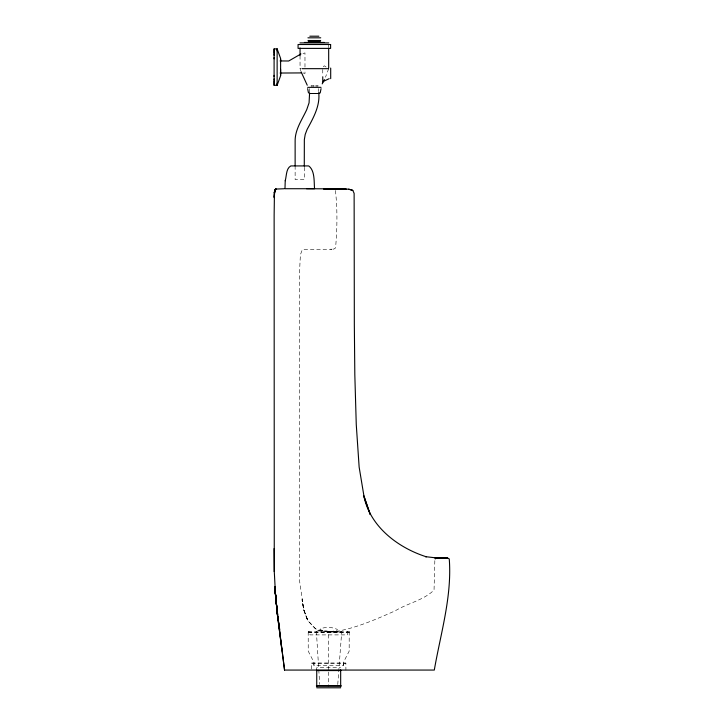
<?xml version="1.0" encoding="UTF-8"?>
<svg xmlns="http://www.w3.org/2000/svg" width="724" height="724" viewBox="0 0 724 724"><rect width="100%" height="100%" fill="white"/><g stroke="black" fill="none" stroke-linecap="round" stroke-linejoin="round"><path stroke-width="0.54" stroke-dasharray="3.62 2.71" d="M311.51 669.112L311.537 663.112L345.873 663.112L345.909 670.107M343.837 663.103L343.429 665.501L313.981 665.501L313.945 662.324L308.243 651.148L308.198 632.586L311.266 632.468L308.27 632.414L308.27 631.355M309.275 93.324L319.356 93.324M343.429 665.501L343.466 662.324L349.167 651.148L349.212 632.586L346.144 632.468L349.185 632.414L349.14 631.355M316.605 670.505L316.741 667.673L340.669 667.673M434.834 560.666L434.047 590.051C423.603 600.305 407.603 603.228 395.241 610.812C373.919 620.26 352.235 629.88 328.832 632.505M337.755 684.479L341.737 631.382M347.547 631.355L347.475 634.894L309.935 634.894L309.899 631.364M328.678 68.671L325.483 77.215M323.23 66.689L324.361 65.794L326.298 67.16M302.967 53.522L304.976 52.924L304.976 67.214M309.827 93.324L314.741 93.324M310.759 93.324L315.139 93.324M311.691 93.324L315.528 93.324M312.044 93.324L315.917 93.324M312.406 93.324L316.288 93.324M312.777 93.324L316.65 93.324M313.166 93.324L316.994 93.324M313.555 93.324L317.646 93.324M313.945 93.324L318.678 93.324M314.343 93.351L319.175 93.324M300.044 55.667L300.044 68.671L301.139 68.671M308.198 631.409L349.212 631.409M308.207 632.396L349.203 632.396M308.207 632.55L349.185 632.532M311.51 663.13L345.9 663.13M328.035 631.419L340.814 632.052L316.605 630.713L332.017 631.346L335.909 630.776L337.221 630.133L337.248 629.382C332.18 627.002 325.538 626.767 320.325 628.803L320.298 629.554L322.623 630.613L328.705 631.382L328.705 670.876M302.967 72.898L304.976 73.486L304.976 69.368M328.587 632.505L315.7 628.903L307.899 620.568L303.854 609.988L299.664 581.671L299.655 269.382L300.406 254.767L302.261 249.753L331.791 249.228L330.379 249.228L333.864 249.056L335.565 247.925C337.212 228.956 337.592 209.082 335.393 190.195M315.51 628.903L307.537 620.387L303.745 609.861L302.098 599.562L303.799 609.988L307.772 620.568L303.745 609.861L302.008 599.626M313.573 663.103L313.981 665.501M300.044 68.671L300.75 70.771M316.379 631.382L318.705 668.614M318.777 669.745L319.691 684.415M328.678 44.689L328.678 46.897M328.705 671.999L328.705 686.669M322.759 69.459L322.759 75.785M318.741 88.581L318.741 91.613M309.591 88.581L309.591 91.93M304.279 167.271L304.279 179.597L295.13 179.597L295.13 167.226"/><path stroke-width="1.09" d="M274.097 53.268L274.097 48.906L277.129 48.906L280.613 58.454L280.613 75.758L277.129 85.305L274.097 85.305L274.097 80.943M274.097 79.975L274.097 78.925M274.097 76.617L274.097 75.368M274.097 58.843L274.097 57.594M274.097 55.286L274.097 54.237M277.129 85.305L277.129 48.906M277.129 50.888L277.129 49.132M280.613 75.522L280.613 69.368M280.613 61.594L280.613 59.106M307.646 88.672L308.46 92.799L309.827 93.324M316.741 686.741L316.741 669.917M340.669 686.741L340.669 669.917M274.269 197.1L274.885 190.077L275.763 189.073L284.206 188.738M274.45 192.665L274.885 190.122L275.772 189.073L274.876 189.978L274.441 192.258L274.269 197.598L274.45 192.05L275.247 189.896L274.45 192.05L274.134 215.345L274.269 571.508L274.097 548.548M274.45 192.05L274.966 189.932L276.106 189.082L274.876 189.978L274.441 192.466L274.885 190.077L275.763 189.073L274.885 190.122L274.45 192.837L274.885 190.032L275.772 189.073M323.51 81.36L324.397 79.568M322.207 83.866L323.302 81.767M435.242 558.919L436.011 558.195L439.215 557.914M323.8 81.188L329.176 78.681M300.949 53.965L288.713 60.997L280.107 60.934M319.492 93.324L320.234 92.799L321.049 88.672M438.789 557.914L441.079 557.869M300.949 72.925L280.107 73.034M309.818 36.2L318.868 36.2M307.935 37.82L320.75 37.82M307.999 40.508L320.687 40.508M308.288 41.313L320.397 41.313M310.37 41.929L318.044 41.929M318.325 41.929L318.804 41.929M309.655 42.137L319.347 42.137M304.379 42.444L324.307 42.444M299.944 42.897L328.741 42.897M302.152 68.671L328.633 68.671M311.302 85.903L311.782 85.903M312.786 85.903L313.836 85.903M315.936 85.903L316.451 85.903M317.429 85.903L317.89 85.903M307.664 87.351L321.031 87.351M318.868 93.324L319.402 93.324M324.913 188.792L348.706 189.181L352.787 190.367L354.127 193.38L354.335 324.415L354.823 374.851L356.262 424.545L359.14 467.071L363.937 495.994L370.254 514.556L363.801 495.831C369.919 526.547 397.883 547.697 426.3 556.792L425.658 556.675L436.264 557.914L435.106 557.86M331.266 188.901L329.149 188.901L333.692 189.073L328.687 188.901L333.031 189.073M434.744 557.851L447.468 557.933L449.26 558.928C452.093 596.486 440.654 633.391 434.3 670.062L284.532 670.071L275.763 599.463L274.278 571.453M316.605 670.505L340.805 670.505L316.569 670.533M341.04 685.881L316.37 685.881L341.004 685.909M316.741 687.8L340.678 687.8M306.478 188.72L338.742 188.901M438.979 557.851L447.541 557.996L441.794 557.851M329.854 188.81L346.19 189.073L340.723 188.91M443.359 557.851L446.201 557.896M352.787 190.367L348.706 189.181M307.248 85.224L301.103 71.812M278.007 616.975L278.441 620.224M278.74 622.387L279.03 624.55M279.473 627.799L279.763 629.961M276.152 601.653L274.812 586.748L277.419 614.803L284.568 670.071M281.971 650.767L277.419 614.803L274.776 586.748L277.464 614.803L274.785 586.748L275.844 599.463M276.414 603.843L276.93 608.232M277.192 610.423L277.708 614.803M330.696 68.056L330.696 78.672M328.678 48.001L328.678 67.911M322.759 76.753L322.759 82.337M318.741 92.618C320.243 106.039 313.175 118.13 307.103 129.469L305.202 134.474L304.342 139.669L304.279 166.149M309.591 93.052L309.067 102.844L306.768 109.55C302.107 119.695 294.867 129.668 295.13 141.361L295.13 166.104M300.044 47.992L300.044 55.667M277.129 83.323L277.129 85.088M274.097 48.906L274.097 85.305M285.229 180.71L284.984 188.72L314.551 188.72C313.926 181.643 315.021 170.629 308.705 165.923L290.831 165.923C285.971 168.439 286.632 176.077 285.229 180.71M274.885 190.15L274.45 192.946L274.885 190.122M274.541 191.751L275.572 189.896L274.541 191.751M330.615 44.508L298.071 44.508L298.071 48.39L330.615 48.39L330.615 44.508M333.031 188.901L323.474 188.792L333.031 188.901"/></g></svg>
